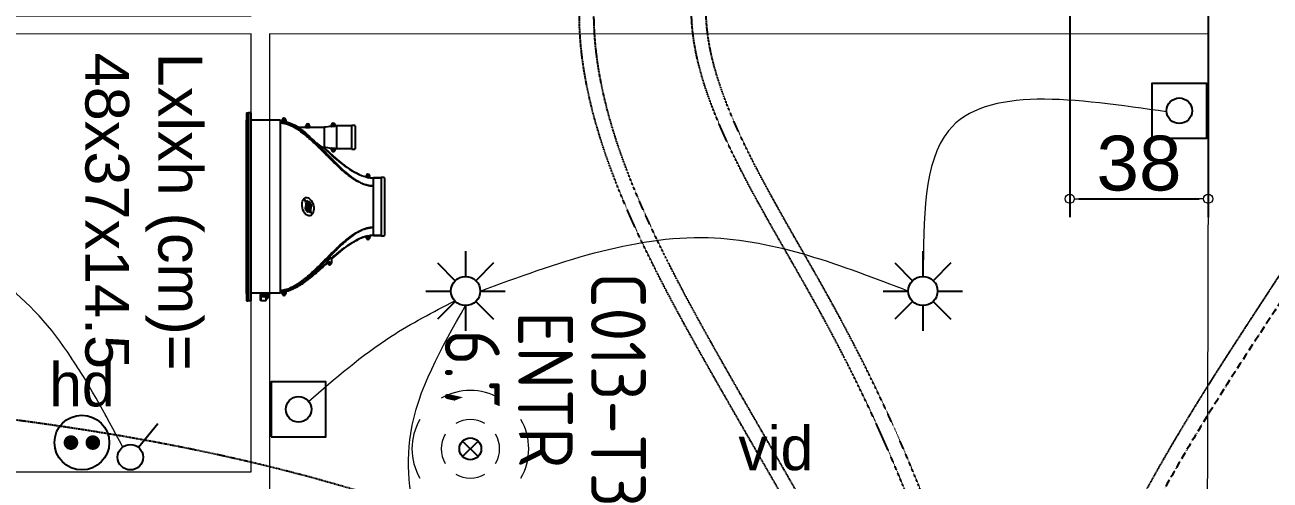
# Model space of a CAD drawing. Header units: millimetres. Extents: x 454430 to 532383, y -370512 to -310890.
# Drawn here: x 464586 to 467997, y -352926 to -351678 of the extents above; entities that cross this region are included whole.
import ezdxf

# ---------------------------------------------------------------- set-up
doc = ezdxf.new("R2010")
doc.units = ezdxf.units.MM
doc.set_wipeout_variables(frame=1)
doc.linetypes.add('prlm_ef', pattern=[0.165, 0.1, -0.065])
doc.linetypes.add('prlm_gaz', pattern=[36, 24, -3, 0, -3, 0, -3, 0, -3])
doc.layers.add('_GAZELEC-BOITE INCORPO', color=36, linetype='Continuous', lineweight=18)
for name, color, linetype in [('_GAZELEC-EAU CHAUDE', 1, 'Continuous'), ('prlm-CHAUFF', 30, 'Continuous'), ('prlm-EAU-EF', 161, 'Continuous'), ('prlm-ELEC-CFA', 181, 'Continuous'), ('prlm-ELEC-CFO', 201, 'Continuous'), ('prlm-ELEC-SSI', 230, 'Continuous'), ('prlm-GAZ', 20, 'Continuous')]:
    doc.layers.add(name, color=color, linetype=linetype)
doc.layers.add('prlm-xpoly', color=7, linetype='Continuous', plot=False)
doc.styles.add('Arial', font='arial.ttf')
doc.styles.add('prlm-elec-cfa', font='comic.ttf', dxfattribs={"height": 12})
doc.styles.add('prlm-elec-cfo', font='comic.ttf', dxfattribs={"height": 12})
doc.styles.add('prlm-xpoly', font='isocp.shx', dxfattribs={"height": 15})
doc.styles.get("Standard").update_dxf_attribs({"font": 'arial.ttf'})
doc.dimstyles.new('200', dxfattribs={"dimtxt": 150, "dimasz": 25, "dimexe": 50, "dimexo": 50, "dimgap": 20, "dimtad": 1, "dimdec": 0, "dimlfac": 0.1, "dimdsep": 46, "dimtxsty": 'Arial', "dimblk1": 'DOTBLANK', "dimblk2": 'DOTBLANK', "dimsah": 1, "dimcen": 25, "dimclrd": 5, "dimclre": 5, "dimadec": 0, "dimazin": 0, "dimtfac": 1, "dimtdec": 0, "dimtmove": 0, "dimatfit": 3, "dimldrblk": 'DOTBLANK', "dimfxl": 50, "dimtolj": 1, "dimtzin": 0, "dimarcsym": 0})

# ---------------------------------------------------------------- blocks, each defined once
blk = doc.blocks.new('xi.BP')
at = {"layer": 'prlm-ELEC-CFO', "color": 0, "flags": 128}
blk.add_lwpolyline([(-7.5, -7.5), (7.5, -7.5), (7.5, 7.5), (-7.5, 7.5)], close=True, dxfattribs=at)
at = {"layer": 'prlm-ELEC-CFO', "color": 0}
blk.add_circle((0, 0), 3.5, dxfattribs=at)
blk = doc.blocks.new('xi.SPOT')
at = {"color": 0, "lineweight": 5}
blk.add_wipeout([(-4, 0), (-2.83, -2.83), (0, -4), (2.83, -2.83), (4, 0), (2.83, 2.83), (0, 4), (-2.83, 2.83)], dxfattribs=at).dxf.layer = 'prlm-ELEC-CFO'
at = {"layer": 'prlm-ELEC-CFO', "color": 0, "linetype": 'ByBlock', "lineweight": -2, "flags": 128}
for points in [[(0, 10.88), (0, 4)], [(-7.69, 7.69), (-2.83, 2.83)], [(7.69, 7.69), (2.83, 2.83)], [(-10.88, 0), (-4, 0)], [(4, 0), (10.88, 0)], [(-2.83, -2.83), (-7.69, -7.69)], [(2.83, -2.83), (7.69, -7.69)], [(0, -4), (0, -10.88)]]:
    blk.add_lwpolyline(points, dxfattribs=at)
at = {"layer": 'prlm-ELEC-CFO', "color": 0, "linetype": 'ByBlock', "lineweight": -2}
blk.add_circle((0, 0), 4, dxfattribs=at)
blk = doc.blocks.new('xi.PCHD')
at = {"color": 0, "lineweight": 5}
blk.add_wipeout([(-7.5, -7.5), (7.5, -7.5), (7.5, 7.5), (-7.5, 7.5)], dxfattribs=at).dxf.layer = 'prlm-ELEC-CFO'
at = {"layer": 'prlm-ELEC-CFO', "color": 0, "linetype": 'ByBlock', "lineweight": 5, "const_width": 2}
for points in [[(-4, 0, 1), (-2, 0, 1)], [(2, 0, 1), (4, 0, 1)]]:
    blk.add_lwpolyline(points, format="xyb", close=True, dxfattribs=at)
at = {"layer": 'prlm-ELEC-CFO', "color": 0, "linetype": 'ByBlock', "lineweight": -2}
blk.add_circle((0, 0), 7.5, dxfattribs=at)
blk = doc.blocks.new('xi.SA')
at = {"layer": 'prlm-ELEC-CFO', "color": 0}
blk.add_lwpolyline([(0.2, -1.28), (5.5, 5.28)], dxfattribs=at)
blk.add_circle((-2, -4), 3.5, dxfattribs=at)
blk = doc.blocks.new('xi.fum')
at = {"color": 0}
blk.add_wipeout([(-10.61, -10.61), (-15, 0), (-10.61, 10.61), (0, 15), (10.61, 10.61), (15, 0), (10.61, -10.61), (0, -15)], dxfattribs=at).dxf.layer = 'prlm-ELEC-SSI'
at = {"layer": 'prlm-ELEC-SSI', "color": 0}
for points in [[(-2.12, 2.12), (2.12, -2.12)], [(2.12, 2.12), (-2.12, -2.12)]]:
    blk.add_lwpolyline(points, dxfattribs=at)
blk.add_circle((0, 0), 3, dxfattribs=at)
at = {"layer": 'prlm-ELEC-SSI', "color": 0, "lineweight": 13}
for radius, start, end in [(16, 60, 120), (16, 150, 210), (8, 60, 120), (16, 330, 30), (8, 150, 210), (8, 330, 30), (8, 240, 300), (16, 240, 300)]:
    blk.add_arc((0, 0), radius, start, end, dxfattribs=at)
blk = doc.blocks.new('xi.twintop')
at = {"layer": 'prlm-CHAUFF', "ltscale": 50}
for p, q in [((-8, 35.6), (8, 35.6)), ((-7.9, 36.5), (7.9, 36.5)), ((-7.9, 35.6), (-7.9, 33.5)), ((-7.9, 33.5), (-7.9, 35.6)), ((7.9, 35.6), (7.9, 33.5)), ((7.9, 33.5), (7.9, 35.6)), ((-8.61, 31.95), (-8.61, 32.05)), ((-8.61, 32.05), (-8.51, 32.05)), ((-8.51, 31.95), (-8.61, 31.95)), ((-8.51, 32.16), (-8.41, 32.16)), ((-8.51, 32.05), (-8.51, 32.16)), ((-8.51, 31.84), (-8.51, 31.95)), ((-8.41, 31.84), (-8.51, 31.84)), ((-7.9, 32.5), (-8.46, 32.5)), ((-8.46, 31.5), (-8.16, 31.5)), ((-8.41, 32.16), (-8.41, 32.05)), ((-8.41, 32.05), (-8.3, 32.05)), ((-8.3, 31.95), (-8.41, 31.95)), ((-8.41, 31.95), (-8.41, 31.84)), ((-8.3, 32.05), (-8.3, 31.95)), ((-8.16, 31.5), (-7.95, 32.18)), ((-7.9, 32.5), (-7.95, 32.18)), ((-5.67, 33.5), (-7.9, 33.5)), ((5.67, 33.5), (-5.67, 33.5)), ((7.9, 33.5), (5.67, 33.5)), ((7.95, 32.18), (7.9, 32.5)), ((7.9, 32.5), (8.46, 32.5)), ((8.16, 31.5), (7.95, 32.18)), ((8.46, 31.5), (8.16, 31.5)), ((8.3, 31.95), (8.3, 32.05)), ((8.3, 32.05), (8.41, 32.05)), ((8.41, 31.95), (8.3, 31.95)), ((8.41, 32.16), (8.51, 32.16)), ((8.41, 32.05), (8.41, 32.16)), ((8.41, 31.84), (8.41, 31.95)), ((8.51, 31.84), (8.41, 31.84)), ((8.51, 32.16), (8.51, 32.05)), ((8.51, 32.05), (8.61, 32.05)), ((8.61, 31.95), (8.51, 31.95)), ((8.51, 31.95), (8.51, 31.84)), ((8.61, 32.05), (8.61, 31.95)), ((-15.75, 27.6), (-22.25, 27.6)), ((-22.15, 28.5), (-15.85, 28.5)), ((-22.15, 27.6), (-22.15, 23.5)), ((-22.15, 27.6), (-22.15, 23.5)), ((-15.85, 27.6), (-15.85, 23.5)), ((-15.85, 27.6), (-15.85, 23.5)), ((-9.41, 28.48), (-9.41, 28.48)), ((9.12, 29.02), (9.09, 29.02)), ((9.41, 28.48), (9.38, 28.48)), ((-22.56, 22.55), (-22.45, 22.55)), ((-22.56, 22.45), (-22.56, 22.55)), ((-22.45, 22.45), (-22.56, 22.45)), ((-22.45, 22.66), (-22.35, 22.66)), ((-22.45, 22.55), (-22.45, 22.66)), ((-22.45, 22.34), (-22.45, 22.45)), ((-22.35, 22.34), (-22.45, 22.34)), ((-22.4, 23), (-21.97, 23)), ((-21.85, 22), (-22.4, 22)), ((-22.35, 22.66), (-22.35, 22.55)), ((-22.35, 22.55), (-22.24, 22.55)), ((-22.24, 22.45), (-22.35, 22.45)), ((-22.35, 22.45), (-22.35, 22.34)), ((-22.24, 22.55), (-22.24, 22.45)), ((-15.85, 23.5), (-22.15, 23.5)), ((-21.97, 23), (-21.85, 22.06)), ((-21.85, 22.06), (-21.85, 22)), ((-16.2, 19.84), (-14.13, 22)), ((-14.13, 22), (-16.2, 19.84)), ((-16.15, 22.06), (-16.03, 23)), ((-16.15, 22), (-16.15, 22.06)), ((-15.6, 22), (-16.15, 22)), ((-16.03, 23), (-15.6, 23)), ((-15.76, 22.45), (-15.76, 22.55)), ((-15.76, 22.55), (-15.65, 22.55)), ((-15.65, 22.45), (-15.76, 22.45)), ((-15.65, 22.66), (-15.55, 22.66)), ((-15.65, 22.55), (-15.65, 22.66)), ((-15.65, 22.34), (-15.65, 22.45)), ((-15.55, 22.34), (-15.65, 22.34)), ((-15.55, 22.66), (-15.55, 22.55)), ((-15.55, 22.55), (-15.44, 22.55)), ((-15.55, 22.45), (-15.55, 22.34)), ((-15.44, 22.45), (-15.55, 22.45)), ((-15.44, 22.55), (-15.44, 22.45)), ((14.83, 21), (13.83, 22)), ((13.83, 22), (15.44, 22)), ((15.44, 21), (14.83, 21)), ((15.28, 21.45), (15.28, 21.55)), ((15.28, 21.55), (15.39, 21.55)), ((15.39, 21.45), (15.28, 21.45)), ((15.39, 21.66), (15.49, 21.66)), ((15.39, 21.55), (15.39, 21.66)), ((15.39, 21.34), (15.39, 21.45)), ((15.49, 21.34), (15.39, 21.34)), ((15.49, 21.66), (15.49, 21.55)), ((15.49, 21.55), (15.6, 21.55)), ((15.49, 21.45), (15.49, 21.34)), ((15.6, 21.45), (15.49, 21.45)), ((15.6, 21.55), (15.6, 21.45)), ((-21.8, 20), (-16.2, 20)), ((-21.8, 16), (-21.8, 20)), ((-21.8, 16), (-21.8, 20)), ((-16.2, 19.84), (-16.2, 20)), ((-16.2, 19.84), (-16.2, 20)), ((-22.36, 15.45), (-22.36, 15.55)), ((-22.36, 15.55), (-22.25, 15.55)), ((-22.25, 15.45), (-22.36, 15.45)), ((-22.25, 15.66), (-22.15, 15.66)), ((-22.25, 15.55), (-22.25, 15.66)), ((-22.25, 15.34), (-22.25, 15.45)), ((-22.15, 15.34), (-22.25, 15.34)), ((-22.2, 16), (-21.65, 16)), ((-21.65, 15), (-22.2, 15)), ((-22.15, 15.66), (-22.15, 15.55)), ((-22.15, 15.55), (-22.04, 15.55)), ((-22.15, 15.45), (-22.15, 15.34)), ((-22.04, 15.45), (-22.15, 15.45)), ((-22.04, 15.55), (-22.04, 15.45)), ((-21.8, 12.88), (-21.8, 15)), ((-21.8, 12.88), (-21.8, 15)), ((-21.65, 16), (-21.65, 15)), ((-23.96, 8.95), (-23.96, 9.05)), ((-23.96, 9.05), (-23.85, 9.05)), ((-23.85, 8.95), (-23.96, 8.95)), ((-23.85, 9.16), (-23.75, 9.16)), ((-23.85, 9.05), (-23.85, 9.16)), ((-23.85, 8.84), (-23.85, 8.95)), ((-23.75, 8.84), (-23.85, 8.84)), ((-23.8, 9.5), (-23.19, 9.5)), ((-23.36, 8.5), (-23.8, 8.5)), ((-23.75, 9.16), (-23.75, 9.05)), ((-23.75, 9.05), (-23.64, 9.05)), ((-23.75, 8.95), (-23.75, 8.84)), ((-23.64, 8.95), (-23.75, 8.95)), ((23.7, 8), (-23.7, 8)), ((-23.7, 8), (-23.7, 0)), ((-23.64, 9.05), (-23.64, 8.95)), ((-23.36, 8.42), (-23.36, 8.5)), ((23.19, 9.5), (23.8, 9.5)), ((23.36, 8.42), (23.36, 8.5)), ((23.8, 8.5), (23.36, 8.5)), ((23.64, 8.95), (23.64, 9.05)), ((23.64, 9.05), (23.75, 9.05)), ((23.75, 8.95), (23.64, 8.95)), ((23.7, 8), (23.7, 0)), ((23.75, 9.16), (23.85, 9.16)), ((23.75, 9.05), (23.75, 9.16)), ((23.75, 8.84), (23.75, 8.95)), ((23.85, 8.84), (23.75, 8.84)), ((23.85, 9.16), (23.85, 9.05)), ((23.85, 9.05), (23.96, 9.05)), ((23.85, 8.95), (23.85, 8.84)), ((23.96, 8.95), (23.85, 8.95)), ((23.96, 9.05), (23.96, 8.95)), ((24.18, 4.47), (23.7, 4.81)), ((24.06, 4.42), (23.7, 4.66)), ((24.06, 2.6), (24.06, 4.42)), ((24.64, 4.04), (24.06, 4.42)), ((24.2, 4.46), (24.18, 4.47)), ((24.54, 4.24), (24.2, 4.46)), ((24.35, 4.85), (24.33, 4.89)), ((24.35, 4.36), (24.35, 4.85)), ((24.35, 4.85), (24.36, 4.85)), ((24.41, 4.79), (24.43, 4.83)), ((24.41, 4.79), (24.41, 4.32)), ((25.01, 4.43), (24.41, 4.79)), ((24.43, 4.83), (25.04, 4.47)), ((24.64, 4.04), (24.72, 4.01)), ((24.64, 2.6), (24.64, 4.04)), ((24.72, 4.01), (24.72, 2.65)), ((25.04, 4.47), (25.01, 4.43)), ((25.01, 4.25), (25.01, 4.43)), ((25.02, 4.42), (25.01, 4.43)), ((25.06, 4.46), (25.02, 4.42)), ((25.02, 4.42), (25.02, 4.25)), ((25.28, 4.25), (25.02, 4.42)), ((25.04, 4.47), (25.06, 4.46)), ((25.06, 4.46), (25.39, 4.24)), ((25.71, 2.65), (25.71, 4.01)), ((-25.75, 0), (-25.75, -0.73)), ((25.75, 0), (-25.75, 0)), ((23.7, 2.6), (24.06, 2.6)), ((23.7, 2.57), (23.73, 2.6)), ((23.79, 2.6), (23.88, 2.51)), ((23.88, 2.51), (23.97, 2.6)), ((24.04, 2.6), (24.13, 2.51)), ((24.64, 2.6), (24.06, 2.6)), ((24.13, 2.51), (24.22, 2.6)), ((24.18, 2.56), (24.24, 2.51)), ((24.24, 2.51), (24.3, 2.58)), ((24.28, 2.6), (24.37, 2.51)), ((24.37, 2.51), (24.46, 2.6)), ((24.42, 2.57), (24.48, 2.51)), ((24.48, 2.51), (24.56, 2.58)), ((24.54, 2.6), (24.63, 2.51)), ((24.63, 2.51), (24.72, 2.6)), ((24.72, 2.65), (24.64, 2.6)), ((24.64, 2.6), (24.64, 2.6)), ((25.66, 2.6), (24.64, 2.6)), ((24.7, 2.58), (24.77, 2.51)), ((24.72, 2.65), (25.71, 2.65)), ((24.73, 2.6), (24.82, 2.51)), ((24.77, 2.51), (24.79, 2.53)), ((24.82, 2.51), (24.91, 2.6)), ((24.9, 2.59), (24.98, 2.51)), ((24.98, 2.51), (25.07, 2.6)), ((25.02, 2.54), (25.05, 2.51)), ((25.05, 2.51), (25.09, 2.55)), ((25.06, 2.58), (25.13, 2.51)), ((25.13, 2.51), (25.22, 2.6)), ((25.19, 2.57), (25.25, 2.51)), ((25.25, 2.51), (25.34, 2.6)), ((25.27, 2.53), (25.29, 2.51)), ((25.29, 2.51), (25.32, 2.54)), ((25.31, 2.56), (25.36, 2.51)), ((25.36, 2.51), (25.45, 2.6)), ((25.4, 2.55), (25.44, 2.51)), ((25.44, 2.51), (25.53, 2.6)), ((25.48, 2.54), (25.51, 2.51)), ((25.51, 2.51), (25.6, 2.6)), ((25.53, 2.53), (25.55, 2.51)), ((25.55, 2.51), (25.64, 2.6)), ((25.71, 2.65), (25.66, 2.6)), ((25.66, 2.6), (25.66, 2.6)), ((25.75, 0), (25.75, -0.73)), ((-25.75, -0.81), (-25.75, -0.73)), ((-25.75, -0.73), (25.75, -0.73)), ((-25.75, -1.3), (-25.75, -0.81)), ((25.75, -0.81), (-25.75, -0.81)), ((-25.75, -1.3), (25.75, -1.3)), ((23.75, -0.99), (-23.75, -0.99)), ((-23.75, -1.06), (-23.75, -0.99)), ((-23.55, -0.99), (-23.75, -1.06)), ((-23.75, -1.06), (23.75, -1.06)), ((23.75, -1.11), (-23.75, -1.11)), ((-23.75, -1.16), (-23.75, -1.11)), ((-23.59, -1.11), (-23.75, -1.16)), ((-23.75, -1.16), (23.75, -1.16)), ((23.75, -1.2), (-23.75, -1.2)), ((-23.75, -1.23), (-23.75, -1.2)), ((-23.64, -1.2), (-23.75, -1.23)), ((-23.75, -1.23), (23.75, -1.23)), ((23.75, -1.26), (-23.75, -1.26)), ((-23.75, -1.28), (-23.75, -1.26)), ((-23.68, -1.26), (-23.75, -1.28)), ((-23.75, -1.28), (23.75, -1.28)), ((23.75, -1.29), (-23.75, -1.29)), ((-23.75, -1.3), (-23.75, -1.29)), ((-23.73, -1.29), (-23.75, -1.3)), ((-23.75, -1.3), (23.75, -1.3)), ((23.75, -1.06), (23.55, -0.99)), ((23.75, -1.16), (23.59, -1.11)), ((23.75, -1.23), (23.64, -1.2)), ((23.75, -1.28), (23.68, -1.26)), ((23.75, -1.3), (23.73, -1.29)), ((23.75, -0.99), (23.75, -1.06)), ((23.75, -1.11), (23.75, -1.16)), ((23.75, -1.2), (23.75, -1.23)), ((23.75, -1.26), (23.75, -1.28)), ((23.75, -1.29), (23.75, -1.3)), ((25.75, -0.73), (25.75, -0.81)), ((25.75, -1.3), (25.75, -0.81))]:
    blk.add_line(p, q, dxfattribs=at)
for centre, radius in [((-8.46, 32), 0.3), ((-8.46, 32), 0.25), ((8.46, 32), 0.3), ((8.46, 32), 0.25), ((-22.4, 22.5), 0.3), ((-22.4, 22.5), 0.25), ((-15.6, 22.5), 0.3), ((-15.6, 22.5), 0.25), ((15.44, 21.5), 0.3), ((15.44, 21.5), 0.25), ((-22.2, 15.5), 0.3), ((-22.2, 15.5), 0.25), ((-23.8, 9), 0.3), ((-23.8, 9), 0.25), ((23.8, 9), 0.3), ((23.8, 9), 0.25)]:
    blk.add_circle(centre, radius, dxfattribs=at)
for centre, radius, start, end in [((-6.01, 35.83), 2, 160.5755, 186.7441), ((-6.01, 35.83), 2, 160.5755, 186.7441), ((6.01, 35.83), 2, 353.2559, 19.4245), ((6.01, 35.83), 2, 353.2559, 19.4245), ((-19.51, 34.47), 11.74, 332.3321, 345.441), ((-19.16, 34.32), 11.35, 332.1374, 345.6929), ((-8.46, 32), 0.5, 90, 270), ((-15.67, 33.51), 7.77, 352.5456, 359.9423), ((-15.72, 33.51), 7.82, 352.5763, 359.9264), ((-15.07, 33.49), 7.17, 352.0923, 353.5448), ((-15.07, 33.49), 7.17, 353.9053, 0.1157), ((15.11, 33.49), 7.25, 179.9215, 187.8382), ((15.67, 33.51), 7.77, 180.0577, 187.4544), ((15.72, 33.51), 7.82, 180.0736, 187.4237), ((21.1, 34.98), 13.43, 192.9954, 216.0824), ((19.16, 34.32), 11.35, 194.4106, 207.8626), ((8.46, 32), 0.5, 270, 90), ((-20.26, 27.83), 2, 160.5755, 186.7441), ((-20.26, 27.83), 2, 160.5755, 186.7441), ((-17.74, 27.83), 2, 353.2559, 19.4245), ((-17.74, 27.83), 2, 353.2559, 19.4245), ((-43.13, 48.06), 39, 319.3887, 329.86), ((-43.13, 48.06), 39, 319.3887, 329.8601), ((-26.92, 38.17), 20.01, 331.0483, 332.7983), ((-26.92, 38.17), 20.01, 331.0482, 332.7982), ((26.92, 38.17), 20.01, 207.2018, 208.9518), ((43.13, 48.06), 39, 210.1399, 220.6113), ((43.13, 48.06), 39, 212.5506, 220.6113), ((-22.4, 22.5), 0.5, 90, 270), ((-15.6, 22.5), 0.5, 270, 90), ((-22.51, 30.1), 11.66, 315.9701, 320.4245), ((-22.76, 30.33), 11.99, 316.0326, 320.3619), ((22.51, 30.1), 11.66, 219.5755, 224.0299), ((22.76, 30.33), 11.99, 219.6381, 223.9674), ((15.44, 21.5), 0.5, 270, 90), ((-44.74, 40.05), 35.1, 315.7111, 319.5265), ((-22.2, 15.5), 0.5, 90, 270), ((-2.48, -0.77), 23.65, 136.4099, 144.7501), ((-23.8, 9), 0.5, 90, 270), ((-11.41, 6.64), 12.12, 163.7263, 166.3852), ((23.8, 9), 0.5, 270, 90), ((17.64, -7.23), 13.85, 61.9182, 64.0515), ((17.76, -6.88), 13.43, 62.115, 63.7632), ((18.29, -6.04), 12.5, 61.3177, 61.5903), ((24.75, 5.45), 0.703, 233.033, 242.9325), ((24.72, 5.11), 0.448, 214.6713, 225.4982), ((25.88, 4.92), 0.836, 234.1326, 239.2425), ((18.29, -6.04), 12.5, 53.7494, 55.0637)]:
    blk.add_arc(centre, radius, start, end, dxfattribs=at)
blk.add_ellipse((0, 15.55), major_axis=(2.49, 0.57), ratio=0.600775, dxfattribs=at)
for points, knots in [([(-5.67, 33.5), (-5.67, 33.33), (-5.68, 33.16), (-5.7, 32.82), (-5.72, 32.65), (-5.8, 32.15), (-5.87, 31.82), (-6.05, 31.16), (-6.16, 30.84), (-6.41, 30.21), (-6.55, 29.9), (-7, 29), (-7.34, 28.43), (-8.08, 27.34), (-8.47, 26.81), (-9.69, 25.27), (-10.57, 24.3), (-12.38, 22.39), (-13.32, 21.46), (-15.19, 19.6), (-16.12, 18.67), (-17.95, 16.77), (-18.84, 15.8), (-20.08, 14.27), (-20.47, 13.75), (-21.03, 12.94), (-21.21, 12.66), (-21.55, 12.09), (-21.72, 11.8), (-22.17, 10.91), (-22.43, 10.31), (-22.7, 9.36), (-22.77, 9.03), (-22.86, 8.47), (-22.88, 8.24), (-22.89, 8)], [0, 0, 0, 0, 0.015625, 0.015625, 0.03125, 0.03125, 0.0625, 0.0625, 0.09375, 0.09375, 0.125, 0.125, 0.1875, 0.1875, 0.25, 0.25, 0.375, 0.375, 0.5, 0.5, 0.625, 0.625, 0.75, 0.75, 0.8125, 0.8125, 0.84375, 0.84375, 0.875, 0.875, 0.9375, 0.9375, 0.96875, 0.96875, 0.9907189, 0.9907189, 0.9907189, 0.9907189]), ([(-18.04, 17.26), (-16.85, 18.51), (-15.59, 19.7), (-13.1, 22.1), (-11.85, 23.3), (-10.07, 25.17), (-9.49, 25.81), (-8.39, 27.13), (-7.87, 27.82), (-7.16, 28.91), (-6.93, 29.29), (-6.52, 30.07), (-6.33, 30.48), (-6.02, 31.31), (-5.89, 31.74), (-5.76, 32.39), (-5.73, 32.61), (-5.69, 32.95), (-5.69, 33.06), (-5.67, 33.28), (-5.67, 33.39), (-5.67, 33.5)], [0, 0, 0, 0, 0.25, 0.25, 0.5, 0.5, 0.625, 0.625, 0.75, 0.75, 0.8125, 0.8125, 0.875, 0.875, 0.9375, 0.9375, 0.96875, 0.96875, 0.984375, 0.984375, 1, 1, 1, 1]), ([(5.67, 33.5), (5.67, 33.33), (5.68, 33.16), (5.71, 32.81), (5.73, 32.64), (5.81, 32.14), (5.88, 31.8), (6.08, 31.14), (6.2, 30.82), (6.47, 30.19), (6.62, 29.88), (7.1, 28.98), (7.46, 28.42), (8.23, 27.34), (8.65, 26.82), (9.93, 25.3), (10.84, 24.34), (12.72, 22.46), (13.69, 21.54), (15.61, 19.69), (16.57, 18.77), (18.43, 16.87), (19.34, 15.9), (20.59, 14.36), (20.99, 13.83), (21.55, 13), (21.73, 12.72), (22.07, 12.15), (22.24, 11.85), (22.69, 10.95), (22.94, 10.33), (23.21, 9.37), (23.28, 9.05), (23.36, 8.48), (23.38, 8.24), (23.39, 8)], [0, 0, 0, 0, 0.015625, 0.015625, 0.03125, 0.03125, 0.0625, 0.0625, 0.09375, 0.09375, 0.125, 0.125, 0.1875, 0.1875, 0.25, 0.25, 0.375, 0.375, 0.5, 0.5, 0.625, 0.625, 0.75, 0.75, 0.8125, 0.8125, 0.84375, 0.84375, 0.875, 0.875, 0.9375, 0.9375, 0.96875, 0.96875, 0.9908046, 0.9908046, 0.9908046, 0.9908046]), ([(22.89, 8), (22.88, 8.24), (22.86, 8.47), (22.77, 9.03), (22.7, 9.36), (22.43, 10.31), (22.17, 10.91), (21.72, 11.8), (21.55, 12.09), (21.21, 12.66), (21.03, 12.94), (20.47, 13.75), (20.08, 14.27), (18.84, 15.8), (17.95, 16.77), (16.12, 18.67), (15.18, 19.6), (13.32, 21.46), (12.38, 22.39), (10.57, 24.3), (9.69, 25.27), (8.47, 26.81), (8.08, 27.34), (7.34, 28.43), (7, 29), (6.55, 29.9), (6.41, 30.21), (6.16, 30.84), (6.05, 31.16), (5.87, 31.82), (5.79, 32.15), (5.72, 32.65), (5.7, 32.82), (5.68, 33.16), (5.67, 33.33), (5.67, 33.5)], [0.0092808, 0.0092808, 0.0092808, 0.0092808, 0.03125, 0.03125, 0.0625, 0.0625, 0.125, 0.125, 0.15625, 0.15625, 0.1875, 0.1875, 0.25, 0.25, 0.375, 0.375, 0.5, 0.5, 0.625, 0.625, 0.75, 0.75, 0.8125, 0.8125, 0.875, 0.875, 0.90625, 0.90625, 0.9375, 0.9375, 0.96875, 0.96875, 0.984375, 0.984375, 1, 1, 1, 1]), ([(-8.9, 29.46), (-9.06, 29.12), (-9.43, 28.41), (-10.08, 27.35), (-10.83, 26.27), (-11.65, 25.18), (-12.54, 24.1), (-13.65, 22.81), (-14.86, 21.46), (-15.81, 20.43), (-16.2, 20)], [0.1568082, 0.1568082, 0.1568082, 0.1568082, 0.2305418, 0.3149874, 0.4025619, 0.4929385, 0.5856877, 0.6803551, 0.8317746, 0.9509578, 0.9509578, 0.9509578, 0.9509578]), ([(14.38, 22), (14.06, 22.36), (13.37, 23.14), (12.33, 24.35), (11.38, 25.54), (10.58, 26.62), (9.93, 27.59), (9.37, 28.52), (9.05, 29.15), (8.91, 29.44)], [0.5730592, 0.5730592, 0.5730592, 0.5730592, 0.626259, 0.6884084, 0.7489718, 0.7930827, 0.8358988, 0.8773199, 0.9123747, 0.9123747, 0.9123747, 0.9123747]), ([(23.19, 9.5), (23.12, 9.79), (23.04, 10.07), (22.86, 10.64), (22.75, 10.92), (22.41, 11.74), (22.14, 12.27), (21.56, 13.3), (21.24, 13.8), (20.57, 14.77), (20.21, 15.25), (19.11, 16.65), (18.33, 17.54), (16.73, 19.29), (15.91, 20.15), (15.09, 21)], [0, 0, 0, 0, 0.0625, 0.0625, 0.125, 0.125, 0.25, 0.25, 0.375, 0.375, 0.5, 0.5, 0.75, 0.75, 1, 1, 1, 1]), ([(21.4, 13.55), (21.3, 13.71), (20.98, 14.2), (20.41, 15.02), (19.67, 15.99), (18.88, 16.96), (17.95, 18.04), (16.9, 19.22), (15.98, 20.24), (15.44, 20.84), (15.29, 21)], [0.1694223, 0.1694223, 0.1694223, 0.1694223, 0.1906001, 0.2339285, 0.2787061, 0.3247019, 0.3716424, 0.4351709, 0.4991397, 0.523565, 0.523565, 0.523565, 0.523565]), ([(-18.04, 17.26), (-17.81, 17.52), (-17.58, 17.79), (-17.17, 18.3), (-16.98, 18.55), (-16.64, 19.03), (-16.49, 19.25), (-16.32, 19.53), (-16.28, 19.62), (-16.22, 19.76), (-16.2, 19.81), (-16.2, 19.84)], [0, 0, 0, 0, 0.25, 0.25, 0.5, 0.5, 0.75, 0.75, 0.875, 0.875, 1, 1, 1, 1]), ([(-23.39, 8), (-23.38, 8.28), (-23.35, 8.55), (-23.25, 9.19), (-23.16, 9.55), (-22.84, 10.61), (-22.54, 11.29), (-21.83, 12.6), (-21.42, 13.22), (-20.56, 14.41), (-20.09, 14.98), (-19.62, 15.54)], [0.0331631, 0.0331631, 0.0331631, 0.0331631, 0.125, 0.125, 0.25, 0.25, 0.5, 0.5, 0.75, 0.75, 1, 1, 1, 1]), ([(-1.94, 14.63), (-1.21, 15.35), (-0.84, 15.44), (-0.45, 15.4), (0.16, 15.33), (0.81, 14.93), (1.54, 15.51)], [0, 0, 0, 0, 0.389075, 0.389075, 0.389075, 1, 1, 1, 1]), ([(-1.63, 15.67), (-0.9, 16.39), (-0.53, 16.49), (-0.14, 16.44), (0.47, 16.38), (1.12, 15.98), (1.85, 16.55)], [0, 0, 0, 0, 0.389075, 0.389075, 0.389075, 1, 1, 1, 1]), ([(-23.19, 9.5), (-23.12, 9.8), (-23.04, 10.09), (-22.9, 10.53), (-22.84, 10.67), (-22.74, 10.96), (-22.68, 11.1), (-22.5, 11.53), (-22.37, 11.8), (-22.1, 12.35), (-21.95, 12.61), (-21.8, 12.88)], [0, 0, 0, 0, 0.25, 0.25, 0.375, 0.375, 0.5, 0.5, 0.75, 0.75, 1, 1, 1, 1]), ([(-21.8, 12.88), (-21.96, 12.6), (-22.11, 12.32), (-22.4, 11.74), (-22.54, 11.45), (-22.78, 10.85), (-22.89, 10.55), (-23.01, 10.17), (-23.03, 10.1), (-23.05, 10.03)], [0, 0, 0, 0, 0.25, 0.25, 0.5, 0.5, 0.75, 0.75, 0.8062429, 0.8062429, 0.8062429, 0.8062429]), ([(24.24, 4.96), (24.23, 4.96), (24.23, 4.96), (24.22, 4.97), (24.2, 4.97), (24.19, 4.97), (24.18, 4.98), (24.16, 4.98), (24.15, 4.98), (24.13, 4.99), (24.11, 4.99), (24.09, 4.99), (24.08, 4.99), (24.05, 4.99), (24.02, 4.99), (23.98, 4.99), (23.93, 4.98), (23.89, 4.98), (23.84, 4.97), (23.78, 4.96), (23.74, 4.95), (23.71, 4.95), (23.7, 4.94)], [0.1059402, 0.1059402, 0.1059402, 0.1059402, 0.1359504, 0.1694868, 0.202886, 0.2361704, 0.2693627, 0.3024859, 0.3355633, 0.3686184, 0.401675, 0.434757, 0.4678887, 0.5010941, 0.5629781, 0.6246926, 0.6863942, 0.7482374, 0.8103737, 0.8729511, 0.9361135, 0.9654522, 0.9654522, 0.9654522, 0.9654522]), ([(23.7, 4.91), (23.71, 4.91), (23.72, 4.91), (23.74, 4.92), (23.78, 4.92), (23.81, 4.93), (23.83, 4.93), (23.86, 4.94), (23.89, 4.94), (23.92, 4.95), (23.94, 4.95), (23.97, 4.95), (23.99, 4.96), (24.02, 4.96), (24.04, 4.96), (24.06, 4.96), (24.08, 4.96), (24.11, 4.96), (24.14, 4.96), (24.18, 4.96), (24.21, 4.95), (24.24, 4.95), (24.26, 4.94), (24.28, 4.93), (24.3, 4.92), (24.32, 4.91), (24.33, 4.9), (24.33, 4.89)], [0.053874, 0.053874, 0.053874, 0.053874, 0.0607104, 0.0907643, 0.1206402, 0.1503557, 0.1799287, 0.2093776, 0.238721, 0.2679778, 0.2971672, 0.3263086, 0.3554219, 0.3845269, 0.4136437, 0.4427926, 0.4719939, 0.5012681, 0.5562327, 0.6110034, 0.6657154, 0.7205017, 0.7754929, 0.8308166, 0.8865967, 0.9429527, 1, 1, 1, 1]), ([(24.35, 4.85), (24.35, 4.86), (24.35, 4.86), (24.34, 4.87), (24.33, 4.88), (24.32, 4.88), (24.31, 4.89), (24.3, 4.89), (24.29, 4.9), (24.28, 4.9), (24.26, 4.91), (24.25, 4.91), (24.23, 4.91), (24.22, 4.92), (24.2, 4.92), (24.18, 4.92), (24.17, 4.92), (24.15, 4.92), (24.12, 4.92), (24.09, 4.92), (24.05, 4.92), (24, 4.92), (23.95, 4.91), (23.9, 4.9), (23.85, 4.89), (23.79, 4.88), (23.74, 4.87), (23.71, 4.86), (23.7, 4.86)], [0, 0, 0, 0, 0.0300773, 0.0600539, 0.0899314, 0.1197114, 0.1493956, 0.1789856, 0.2084831, 0.2378898, 0.2672073, 0.2964374, 0.3255817, 0.3546421, 0.3836203, 0.4125181, 0.4413372, 0.4700795, 0.4987468, 0.5532579, 0.6080368, 0.6630958, 0.7184471, 0.7741027, 0.8300742, 0.8863734, 0.9430116, 0.9677174, 0.9677174, 0.9677174, 0.9677174]), ([(24.65, 4.2), (24.65, 4.2), (24.64, 4.2), (24.64, 4.2), (24.63, 4.2), (24.63, 4.2), (24.62, 4.2), (24.61, 4.21), (24.6, 4.21), (24.59, 4.21), (24.58, 4.22), (24.55, 4.23), (24.54, 4.24), (24.54, 4.24)], [0, 0, 0, 0, 0.061789, 0.122374, 0.182441, 0.242697, 0.303842, 0.366548, 0.43144, 0.49908, 0.668346, 0.832646, 1, 1, 1, 1]), ([(25.45, 4.21), (25.44, 4.21), (25.44, 4.22), (25.43, 4.22), (25.41, 4.23), (25.4, 4.23), (25.39, 4.24), (25.37, 4.24), (25.36, 4.25), (25.34, 4.25), (25.32, 4.25), (25.3, 4.26), (25.29, 4.26), (25.27, 4.26), (25.24, 4.26), (25.22, 4.26), (25.2, 4.26), (25.17, 4.26), (25.13, 4.26), (25.08, 4.26), (25.03, 4.26), (24.97, 4.25), (24.91, 4.24), (24.85, 4.24), (24.79, 4.23), (24.72, 4.21), (24.67, 4.21), (24.65, 4.2)], [0.0304712, 0.0304712, 0.0304712, 0.0304712, 0.0599457, 0.0897682, 0.1195016, 0.1491541, 0.1787343, 0.2082505, 0.2377114, 0.2671256, 0.2965018, 0.3258487, 0.355175, 0.3844897, 0.4138015, 0.4431194, 0.4724522, 0.5018089, 0.5568669, 0.611863, 0.6668562, 0.7219052, 0.7770682, 0.8324028, 0.8879658, 0.9438132, 1, 1, 1, 1]), ([(25.71, 4.01), (25.69, 4.04), (25.65, 4.06), (25.55, 4.09), (25.48, 4.1), (25.35, 4.1), (25.31, 4.1), (25.21, 4.09), (25.16, 4.09), (24.98, 4.06), (24.86, 4.04), (24.72, 4.01)], [0, 0, 0, 0, 0.25, 0.25, 0.5, 0.5, 0.625, 0.625, 0.75, 0.75, 1, 1, 1, 1])]:
    blk.add_open_spline(points, degree=3, knots=knots, dxfattribs=at)
for points in [[(-22.15, 23.5), (-22.15, 23.33), (-22.14, 23.17), (-22.13, 23)], [(-22.15, 23.5), (-22.15, 23.33), (-22.14, 23.17), (-22.13, 23)], [(-22.01, 22), (-21.91, 21.33), (-21.8, 20.67), (-21.8, 20)], [(-22.01, 22), (-21.91, 21.33), (-21.8, 20.67), (-21.8, 20)], [(-15.99, 22), (-16.09, 21.33), (-16.2, 20.67), (-16.2, 20)], [(-15.99, 22), (-16.09, 21.33), (-16.2, 20.67), (-16.2, 20)], [(-15.85, 23.5), (-15.85, 23.33), (-15.86, 23.17), (-15.87, 23)], [(-15.85, 23.5), (-15.85, 23.33), (-15.86, 23.17), (-15.87, 23)], [(-0.55, 15.04), (-0.94, 15.09), (-1.32, 14.99), (-1.94, 14.63)], [(-1.78, 15.16), (-1.06, 15.88), (-0.68, 15.97), (-0.29, 15.93)], [(-0.39, 15.58), (-0.78, 15.62), (-1.16, 15.52), (-1.78, 15.16)], [(-0.23, 16.09), (-0.63, 16.13), (-1.01, 16.03), (-1.63, 15.67)], [(1.54, 15.51), (0.72, 14.57), (0.07, 14.98), (-0.55, 15.04)], [(1.7, 16.04), (0.88, 15.1), (0.23, 15.51), (-0.39, 15.58)], [(-0.29, 15.93), (0.32, 15.87), (0.96, 15.47), (1.7, 16.04)], [(1.85, 16.55), (1.03, 15.62), (0.38, 16.02), (-0.23, 16.09)], [(-23.19, 9.5), (-23.26, 9.17), (-23.32, 8.84), (-23.36, 8.5)], [(23.36, 8.5), (23.32, 8.84), (23.26, 9.17), (23.19, 9.5)]]:
    blk.add_open_spline(points, degree=3, dxfattribs=at)
at = {"layer": 'prlm-CHAUFF', "ltscale": 50, "insert": (-42.19, -13.41), "char_height": 12, "width": 139.7925, "attachment_point": 1}
blk.add_mtext('Lxlxh (cm)= 48x37x14.5', dxfattribs=at)
blk = doc.blocks.new('_DOTBLANK')
at = {"color": 0, "linetype": 'ByBlock'}
blk.add_line((-0.5, 0), (-1, 0), dxfattribs=at)
blk.add_circle((0, 0), 0.5, dxfattribs=at)
blk = doc.blocks.new('*D215')
at = {"layer": '_GAZELEC-BOITE INCORPO', "color": 5, "lineweight": -2, "transparency": 16777216}
for p, q in [((467448.2, -351216), (467448.2, -352205)), ((467827.2, -351216), (467827.2, -352205)), ((467473.2, -352155), (467802.2, -352155))]:
    blk.add_line(p, q, dxfattribs=at)
at = {"layer": '_GAZELEC-BOITE INCORPO', "color": 5, "lineweight": -2, "transparency": 16777216, "xscale": 25, "yscale": 25, "zscale": 25, "rotation": 180}
blk.add_blockref('_DOTBLANK', (467448.2, -352155), dxfattribs=at)
at = {"layer": '_GAZELEC-BOITE INCORPO', "color": 5, "lineweight": -2, "transparency": 16777216, "xscale": 25, "yscale": 25, "zscale": 25}
blk.add_blockref('_DOTBLANK', (467827.2, -352155), dxfattribs=at)
at = {"layer": '_GAZELEC-BOITE INCORPO', "color": 0, "transparency": 16777216, "insert": (467637.7, -352058.3), "char_height": 150, "attachment_point": 5, "style": 'Arial'}
blk.add_mtext('\\A1;38', dxfattribs=at)

msp = doc.modelspace()

# ---------------------------------------------------------------- linework, layer by layer
at = {"layer": 'prlm-EAU-EF', "linetype": 'prlm_ef'}
msp.add_spline([(469568.7, -337898.6), (469361.2, -337895.5), (469055.8, -338015.6), (468911.4, -338131.5), (468804.6, -338388.4), (468733, -338642.6), (468638, -339350.8), (468631, -339412.7), (468601.4, -340463.8), (468601.4, -341732.8), (468601.4, -344195.6), (468601.4, -346880), (468571.9, -349029.9), (468571.9, -349821.5), (468571.9, -349918.7), (468539.4, -350247.5), (468539.4, -350770.1), (468539.4, -350987.5), (468500.3, -351368.3), (467926.5, -352511), (467628.1, -353007.7), (467369.5, -353685.1), (467297, -354639.7)], degree=3, dxfattribs=at)
at = {"layer": 'prlm-ELEC-CFO', "lineweight": 13}
for points in [[(467713.4, -351916.9), (467115.8, -351968.7), (467046.9, -352367.7)], [(465833.2, -352407.7), (466457.8, -352261.4), (467005.9, -352407.7)], [(465363.3, -352710.2), (465588.5, -352532.4), (465763.7, -352434.7)], [(465793.2, -353390.3), (465642.9, -352797.9), (465793.2, -352447.7)]]:
    msp.add_spline(points, degree=3, dxfattribs=at)
at = {"layer": 'prlm-GAZ', "linetype": 'prlm_gaz', "ltscale": 0.8}
msp.add_spline([(469814.6, -349273.1), (469625, -349273.1), (469486.2, -349280.3), (469105.1, -349346.7), (468809.6, -349495.8), (468654.8, -349867.9), (468582.7, -350446.7), (468582.7, -351160.1), (468532.1, -351450.7), (467944.5, -352561.7), (467535.7, -353305.7), (467346.3, -354122.4), (467330, -354686.2)], degree=3, dxfattribs=at)
at = {"layer": 'prlm-xpoly', "lineweight": 0}
for points in [[(465205.8, -349603.6), (460981.6, -349603.6), (460981.6, -352903.1), (465205.8, -352903.1), (465205.8, -351703.1), (464535.8, -351703.9), (464535.8, -351653.4), (465205.8, -351653.4)], [(465255.8, -354138.1), (464586.1, -354138.4), (464586.1, -355137.1), (465255.8, -355138.2), (465255.8, -355337.1), (466377.3, -355337.1), (466377.5, -353096.1), (467825.8, -353096.1), (467828.7, -351703.9), (465255.8, -351703)]]:
    msp.add_lwpolyline(points, close=True, dxfattribs=at)

# ---------------------------------------------------------------- block references
at = {"layer": 'prlm-ELEC-CFO', "xscale": 10, "yscale": 10, "zscale": 10}
for p in [(467748.3, -351913.8), (465335.8, -352731.9)]:
    msp.add_blockref('xi.BP', p, dxfattribs=at)

# ---------------------------------------------------------------- texts
at = {"layer": 'prlm-xpoly', "lineweight": 20, "insert": (466011.7, -352678.2), "char_height": 150, "attachment_point": 5, "rotation": 270, "line_spacing_factor": 0.8, "style": 'prlm-xpoly'}
msp.add_mtext('C013-T3\\PENTR\\P6.76', dxfattribs=at)

# ---------------------------------------------------------------- dimensions: what is measured, and where the dimension line sits
at = {"layer": '_GAZELEC-BOITE INCORPO'}
dim = msp.add_linear_dim(base=(467827.2, -352155), p1=(467448.2, -351166), p2=(467827.2, -351166), dimstyle='200', dxfattribs=at)
dim.commit()
dim.dimension.update_dxf_attribs({"geometry": '*D215', "text_midpoint": (467637.7, -352058.3)})

# ---------------------------------------------------------------- next in the draw order: block references
at = {"layer": 'prlm-ELEC-CFO', "xscale": 10, "yscale": 10, "zscale": 10}
for p in [(465793.2, -352407.7), (467045.9, -352407.7)]:
    msp.add_blockref('xi.SPOT', p, dxfattribs=at)
at = {"layer": 'prlm-ELEC-SSI', "xscale": 10, "yscale": 10, "zscale": 10}
msp.add_blockref('xi.fum', (465806.3, -352840.2), dxfattribs=at)

# ---------------------------------------------------------------- next in the draw order: texts
at = {"layer": 'prlm-ELEC-CFA', "lineweight": 20, "insert": (466642.8, -352839.5), "char_height": 120, "attachment_point": 5, "line_spacing_factor": 0.8, "style": 'prlm-elec-cfa', "bg_fill": 3, "box_fill_scale": 1.1, "bg_fill_color": 256, "bg_fill_transparency": 0}
msp.add_mtext('vid', dxfattribs=at)
at = {"layer": 'prlm-ELEC-CFO', "lineweight": 20, "insert": (464742.2, -352664.8), "char_height": 120, "attachment_point": 5, "line_spacing_factor": 0.8, "style": 'prlm-elec-cfo', "bg_fill": 3, "box_fill_scale": 1.1, "bg_fill_color": 256, "bg_fill_transparency": 0}
msp.add_mtext('hd', dxfattribs=at)

# ---------------------------------------------------------------- next in the draw order: linework, layer by layer
at = {"layer": '_GAZELEC-EAU CHAUDE', "linetype": 'prlm_ef'}
msp.add_open_spline([(467253.2, -354682.5), (467247.4, -354629.7), (467241.6, -354577.1), (467228.9, -354472.3), (467221.9, -354420.1), (467210.6, -354348.6), (467207.4, -354329), (467201.6, -354296.9), (467199.3, -354284.4), (467194.4, -354259.2), (467191.9, -354246.7), (467184.1, -354209.1), (467178.5, -354184), (467160.7, -354109.1), (467147.5, -354059.4), (467104.3, -353911.1), (467070.5, -353813.4), (467011.7, -353662.9), (466989.1, -353608.9), (466952, -353525), (466938.1, -353494.7), (466895.7, -353404.6), (466866.3, -353345.5), (466805.4, -353228.4), (466774, -353170.5), (466692.6, -353024), (466641.6, -352935.6), (466561.2, -352796.4), (466532.6, -352746.7), (466489.1, -352670.8), (466474.4, -352645.1), (466448.7, -352599.6), (466437.6, -352579.9), (466415.4, -352540.2), (466404.3, -352520.2), (466371.2, -352459.8), (466349.4, -352419.1), (466298.4, -352320.2), (466269.9, -352261.8), (466217.7, -352143.8), (466194, -352084.2), (466157.6, -351976.4), (466143.7, -351928.2), (466121.6, -351831.7), (466113.5, -351783.4), (466105.4, -351697.8), (466104.1, -351660.4), (466105.6, -351606.8), (466106.6, -351590.5), (466109.4, -351559.8), (466111.1, -351545.5), (466114.3, -351523.3), (466115.6, -351515.4), (466118.4, -351499.7), (466120, -351491.9), (466124.9, -351468.5), (466128.6, -351453), (466141.9, -351404.1), (466152.9, -351371.1), (466178, -351305.8), (466192.1, -351273.5), (466222.4, -351209.5), (466238.6, -351177.8), (466272.4, -351114.7), (466289.9, -351083.3), (466325.6, -351020.8), (466343.6, -350989.7), (466379.5, -350927.4), (466397.3, -350896.3), (466431.7, -350834), (466448.4, -350802.9), (466480, -350740.3), (466494.8, -350709), (466511.4, -350670.4), (466514.4, -350663.3), (466520.2, -350649.1), (466523.1, -350641.9), (466531.5, -350620.4), (466536.8, -350606), (466552.1, -350562.7), (466561.4, -350533.5), (466586.7, -350444.9), (466600.2, -350384.6), (466621.5, -350262.5), (466629.3, -350200.6), (466641, -350075.4), (466644.8, -350012.2), (466649.8, -349884.9), (466651.1, -349820.8), (466652.2, -349712.5), (466652.5, -349668.6), (466652.7, -349624.7)], degree=3, knots=[0, 0, 0, 0, 159.324314, 159.324314, 318.648628, 318.648628, 378.956643, 378.956643, 417.823919, 417.823919, 456.691195, 456.691195, 534.425748, 534.425748, 689.894853, 689.894853, 1000.833063, 1000.833063, 1177.913263, 1177.913263, 1279.286847, 1279.286847, 1482.034016, 1482.034016, 1684.781185, 1684.781185, 1994.439637, 1994.439637, 2163.508886, 2163.508886, 2249.093076, 2249.093076, 2313.594884, 2313.594884, 2378.096692, 2378.096692, 2507.100309, 2507.100309, 2687.427768, 2687.427768, 2867.755228, 2867.755228, 3012.408805, 3012.408805, 3157.062382, 3157.062382, 3269.380984, 3269.380984, 3318.724506, 3318.724506, 3362.29938, 3362.29938, 3386.315699, 3386.315699, 3410.332017, 3410.332017, 3458.364654, 3458.364654, 3562.816659, 3562.816659, 3667.268665, 3667.268665, 3771.72067, 3771.72067, 3876.172675, 3876.172675, 3980.62468, 3980.62468, 4085.076685, 4085.076685, 4189.528691, 4189.528691, 4293.980696, 4293.980696, 4317.558208, 4317.558208, 4341.13572, 4341.13572, 4388.290745, 4388.290745, 4482.600793, 4482.600793, 4672.841344, 4672.841344, 4863.081896, 4863.081896, 5053.322447, 5053.322447, 5243.562998, 5243.562998, 5372.837439, 5372.837439, 5372.837439, 5372.837439], dxfattribs=at)
msp.add_spline([(467319.9, -354695.4), (467288.8, -354209.4), (466753.3, -352445.1), (466443.4, -351476), (466954.3, -351086), (467460.4, -351068)], degree=3, dxfattribs=at)
at = {"layer": 'prlm-EAU-EF', "linetype": 'prlm_ef'}
for points in [[(469569.1, -337923.8), (469359.1, -337923.8), (469102.2, -338022.5), (468975.8, -338111.9), (468879.4, -338292.6), (468775.2, -338623.3), (468693.9, -339307.3), (468659.3, -339692.3), (468659.3, -340125.7), (468659.3, -341243.5), (468659.3, -343906.6), (468635.9, -346330.3), (468655.1, -347591), (468655.1, -349506.5), (468690.1, -349958.3), (468671.5, -350288.4), (468643.5, -350669.4), (468643.5, -350927), (468643.5, -351938.8), (468582, -353897.9), (468532.4, -355117.8), (468497.9, -356209.2), (468497.9, -358069.4), (468497.9, -359957.6), (468497.9, -360088.5), (468497.9, -360443.6), (468377.2, -361121.4), (468229.4, -361474.3), (467715.5, -362036.1), (467246.5, -362337.3), (466978.9, -362508.7), (466817.4, -362645.3), (466517.2, -362979.7), (466219.3, -363420.2), (466033.9, -363964.4), (466033.9, -364366.9), (466148.6, -364880.8), (466335.7, -365201.5), (466898.3, -365503.9), (467193, -365526.6)], [(467292.9, -354678.2), (467240.5, -354287.1), (466952.6, -353431.5), (466472.1, -352559.7), (466154.5, -351525.8), (466549.2, -350683.7), (466692.7, -349624.9)]]:
    msp.add_spline(points, degree=3, dxfattribs=at)
msp.add_open_spline([(467359.8, -354693.4), (467356.9, -354636.5), (467354.1, -354579.5), (467348.6, -354481.3), (467346.2, -354440), (467340.8, -354357.6), (467337.9, -354316.5), (467332.5, -354249.7), (467330.3, -354223.9), (467325.6, -354172.4), (467323.1, -354146.8), (467314.9, -354070.1), (467308.8, -354019.3), (467288.3, -353867.6), (467271.6, -353767.5), (467222.7, -353525.8), (467186.9, -353384.8), (467098.2, -353102.2), (467045.3, -352960.6), (466969.1, -352786.5), (466955.1, -352755.6), (466911.8, -352662.6), (466881.1, -352600.3), (466831.5, -352505.2), (466814.2, -352472.8), (466790.1, -352428.9), (466783.8, -352417.6), (466771.1, -352394.9), (466764.7, -352383.6), (466745.5, -352349.5), (466732.5, -352326.9), (466694.5, -352260.6), (466669.5, -352217.1), (466621.3, -352130.6), (466598, -352087.6), (466555.1, -352002.5), (466535.3, -351960.5), (466505.4, -351888), (466494.1, -351857.4), (466475.1, -351797.1), (466467.5, -351767.6), (466457.8, -351716.5), (466454.8, -351694.8), (466451.7, -351652.1), (466451.6, -351631.2), (466454.2, -351590.3), (466457, -351570.3), (466465.9, -351531), (466471.9, -351511.7), (466481.9, -351487.7), (466484.1, -351482.6), (466488.8, -351472.5), (466491.3, -351467.5), (466499.2, -351452.4), (466505, -351442.4), (466523, -351413.8), (466536.5, -351395.4), (466566.6, -351359.5), (466583.2, -351342), (466618.9, -351308.1), (466638, -351291.8), (466678.4, -351260.6), (466699.7, -351245.8), (466743.7, -351217.9), (466766.5, -351204.8), (466821.6, -351176.3), (466854.3, -351161.8), (466898.9, -351145.1), (466910.5, -351141), (466931.6, -351134.1), (466941.3, -351131.2), (466962, -351125.2), (466973, -351122.3), (466995.1, -351117), (467006.2, -351114.6), (467039.4, -351108.1), (467061.5, -351104.7), (467117.6, -351098.1), (467151.6, -351095.9), (467219.8, -351094.3), (467254.1, -351094.9), (467323, -351097.7), (467357.6, -351100), (467413.9, -351104.3), (467435.5, -351106.1), (467457.1, -351107.8)], degree=3, knots=[0, 0, 0, 0, 169.815502, 169.815502, 293.218056, 293.218056, 416.698712, 416.698712, 494.695589, 494.695589, 572.692466, 572.692466, 728.686219, 728.686219, 1040.673725, 1040.673725, 1485.71992, 1485.71992, 1930.766114, 1930.766114, 2026.451385, 2026.451385, 2217.821927, 2217.821927, 2316.211909, 2316.211909, 2350.394958, 2350.394958, 2384.578007, 2384.578007, 2452.944106, 2452.944106, 2584.282965, 2584.282965, 2715.621824, 2715.621824, 2846.960683, 2846.960683, 2945.66245, 2945.66245, 3044.364217, 3044.364217, 3119.894126, 3119.894126, 3195.424035, 3195.424035, 3270.953945, 3270.953945, 3346.483854, 3346.483854, 3366.678923, 3366.678923, 3386.873993, 3386.873993, 3427.264132, 3427.264132, 3503.227394, 3503.227394, 3579.190656, 3579.190656, 3655.153918, 3655.153918, 3731.11718, 3731.11718, 3807.080442, 3807.080442, 3910.598088, 3910.598088, 3946.653917, 3946.653917, 3976.668604, 3976.668604, 4011.252509, 4011.252509, 4045.836413, 4045.836413, 4115.004222, 4115.004222, 4220.691783, 4220.691783, 4326.379343, 4326.379343, 4432.066904, 4432.066904, 4497.387891, 4497.387891, 4497.387891, 4497.387891], dxfattribs=at)
at = {"layer": 'prlm-GAZ', "linetype": 'prlm_gaz', "ltscale": 0.8}
msp.add_spline([(469771.7, -349291.6), (469559.1, -349291.6), (469341.2, -349317.3), (469080.1, -349391.2), (468929.7, -349497), (468828.4, -349637), (468745.8, -349969.7), (468712.8, -350271.3), (468687.7, -350766.4), (468687.7, -352199.7), (468602.5, -357573.6), (468602.5, -359436.9), (468574.1, -360768.2), (467756.4, -362073.2), (467141.6, -362469.9), (466346.1, -363265.3), (466095.5, -363879.3), (466139.8, -364772.4), (466239.1, -365040.1), (466340.8, -365193.6), (467196.1, -365551.3), (467208.3, -365551.3)], degree=3, dxfattribs=at)

# ---------------------------------------------------------------- next in the draw order: block references
at = {"layer": 'prlm-CHAUFF', "ltscale": 50, "xscale": 10, "yscale": 10, "zscale": 10, "rotation": 269.9999999999983}
msp.add_blockref('xi.twintop', (465205.8, -352176.7), dxfattribs=at)
at = {"layer": 'prlm-ELEC-CFO', "xscale": 10, "yscale": 10, "zscale": 10}
msp.add_blockref('xi.PCHD', (464742.2, -352823.1), dxfattribs=at)

# ---------------------------------------------------------------- next in the draw order: linework, layer by layer
at = {"layer": 'prlm-EAU-EF', "linetype": 'prlm_ef'}
msp.add_spline([(467254.7, -354726.9), (467191.3, -354407.4), (467109.5, -354114.8), (466734.4, -353621.9), (463870.1, -352694), (460907.5, -352677.4)], degree=3, dxfattribs=at)
at = {"layer": 'prlm-ELEC-CFO', "lineweight": 13}
msp.add_spline([(464854, -352835.2), (464506.1, -352373.4), (462991.8, -352095.7), (462901.4, -351312)], degree=3, dxfattribs=at)

# ---------------------------------------------------------------- next in the draw order: block references
at = {"layer": 'prlm-ELEC-CFO', "xscale": 10, "yscale": 10, "zscale": 10}
msp.add_blockref('xi.SA', (464895, -352823.1), dxfattribs=at)

doc.saveas('drawing.dxf')
